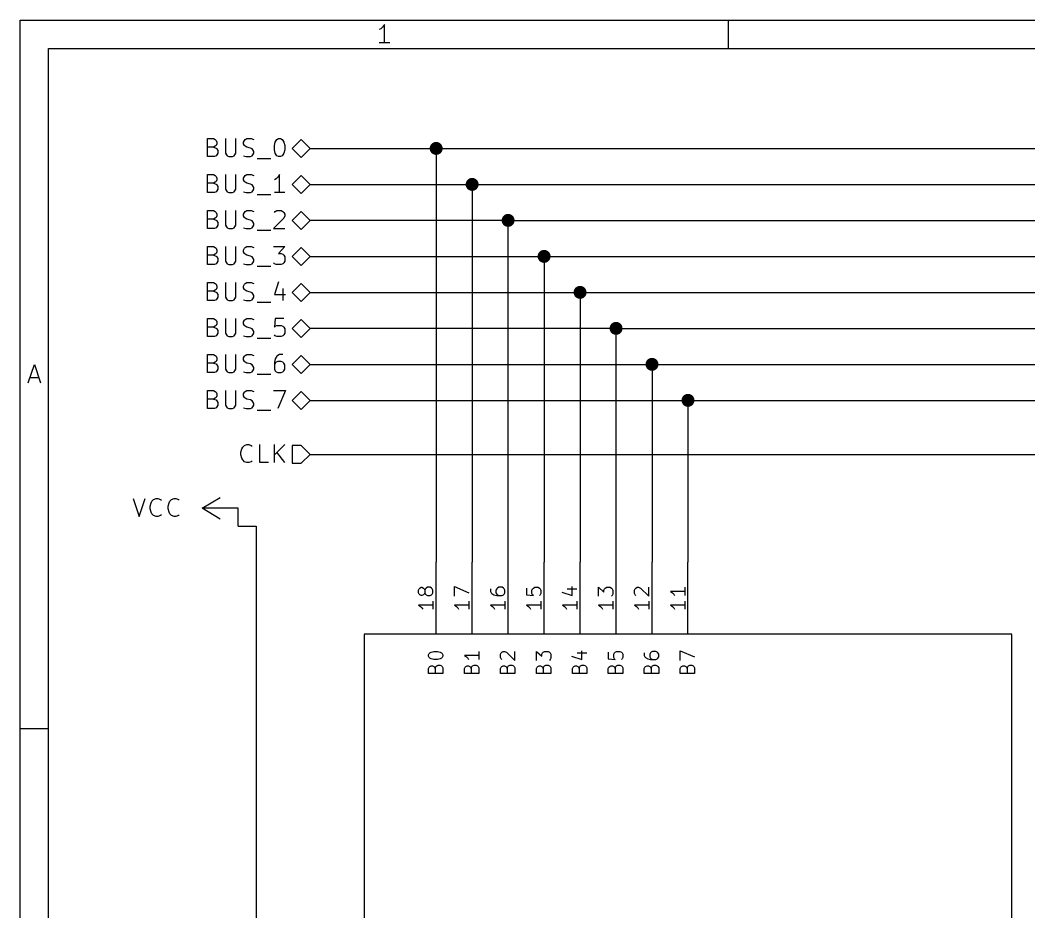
# Model space of a CAD drawing. Extents: x 0.4 to 11.3, y -7.9 to -0.4.
# Drawn here: x 0.394 to 3.197, y -2.871 to -0.394 of the extents above; entities that cross this region are included whole.
import ezdxf

# ---------------------------------------------------------------- set-up
doc = ezdxf.new("R2010")
doc.units = 0
doc.header["$MEASUREMENT"] = 0
for name, color, linetype in [('BROWN2', 54, 'CONTINUOUS'), ('CYAN2', 4, 'CONTINUOUS'), ('GREEN3', 91, 'CONTINUOUS'), ('LYELLOW', 51, 'CONTINUOUS'), ('RED2', 1, 'CONTINUOUS'), ('RED3', 11, 'CONTINUOUS')]:
    doc.layers.add(name, color=color, linetype=linetype)

msp = doc.modelspace()

# ---------------------------------------------------------------- linework, layer by layer
at = {"layer": 'BROWN2', "linetype": 'CONTINUOUS'}
for p, q in [((0.9146, -0.7728), (0.9146, -0.7228)), ((0.9146, -0.7228), (0.9312, -0.7228)), ((0.9312, -0.7228), (0.936, -0.7252)), ((0.936, -0.7252), (0.9384, -0.7276)), ((0.9384, -0.7276), (0.9408, -0.7323)), ((0.9646, -0.7228), (0.9646, -0.7633)), ((0.9931, -0.7633), (0.9931, -0.7228)), ((1.0146, -0.7323), (1.017, -0.7276)), ((1.017, -0.7276), (1.0193, -0.7252)), ((1.0193, -0.7252), (1.0241, -0.7228)), ((1.0241, -0.7228), (1.036, -0.7228)), ((1.036, -0.7228), (1.0432, -0.7252)), ((1.1027, -0.7323), (1.1051, -0.7276)), ((1.1051, -0.7276), (1.1074, -0.7252)), ((1.1074, -0.7252), (1.1122, -0.7228)), ((1.1122, -0.7228), (1.117, -0.7228)), ((1.117, -0.7228), (1.1217, -0.7252)), ((1.1217, -0.7252), (1.1241, -0.7276)), ((1.1241, -0.7276), (1.1265, -0.7323)), ((1.175, -0.725), (1.15, -0.75)), ((1.2, -0.75), (1.175, -0.725)), ((0.9312, -0.7466), (0.9146, -0.7466)), ((0.936, -0.7442), (0.9312, -0.7466)), ((0.9312, -0.7466), (0.9384, -0.749)), ((0.9384, -0.7419), (0.936, -0.7442)), ((0.9408, -0.7371), (0.9384, -0.7419)), ((0.9384, -0.749), (0.9408, -0.7514)), ((0.9408, -0.7323), (0.9408, -0.7371)), ((0.9408, -0.7514), (0.9431, -0.7561)), ((0.9431, -0.7561), (0.9431, -0.7633)), ((1.0146, -0.7371), (1.0146, -0.7323)), ((1.017, -0.7419), (1.0146, -0.7371)), ((1.0193, -0.7442), (1.017, -0.7419)), ((1.0241, -0.7466), (1.0193, -0.7442)), ((1.0336, -0.749), (1.0241, -0.7466)), ((1.0384, -0.7514), (1.0336, -0.749)), ((1.0408, -0.7538), (1.0384, -0.7514)), ((1.0432, -0.7585), (1.0408, -0.7538)), ((1.1003, -0.7419), (1.1027, -0.7323)), ((1.1003, -0.7538), (1.1003, -0.7419)), ((1.1027, -0.7633), (1.1003, -0.7538)), ((1.1265, -0.7323), (1.1289, -0.7419)), ((1.1289, -0.7538), (1.1265, -0.7633)), ((1.1289, -0.7419), (1.1289, -0.7538)), ((1.15, -0.75), (1.175, -0.775)), ((1.175, -0.775), (1.2, -0.75)), ((0.9336, -0.7728), (0.9146, -0.7728)), ((0.9384, -0.7704), (0.9336, -0.7728)), ((0.9408, -0.768), (0.9384, -0.7704)), ((0.9431, -0.7633), (0.9408, -0.768)), ((0.9646, -0.7633), (0.967, -0.768)), ((0.967, -0.768), (0.9693, -0.7704)), ((0.9693, -0.7704), (0.9741, -0.7728)), ((0.9741, -0.7728), (0.9836, -0.7728)), ((0.9836, -0.7728), (0.9884, -0.7704)), ((0.9884, -0.7704), (0.9908, -0.768)), ((0.9908, -0.768), (0.9931, -0.7633)), ((1.0146, -0.7704), (1.0217, -0.7728)), ((1.0217, -0.7728), (1.0336, -0.7728)), ((1.0336, -0.7728), (1.0384, -0.7704)), ((1.0384, -0.7704), (1.0408, -0.768)), ((1.0408, -0.768), (1.0432, -0.7633)), ((1.0432, -0.7633), (1.0432, -0.7585)), ((1.0527, -0.7776), (1.0908, -0.7776)), ((1.1051, -0.768), (1.1027, -0.7633)), ((1.1074, -0.7704), (1.1051, -0.768)), ((1.1122, -0.7728), (1.1074, -0.7704)), ((1.117, -0.7728), (1.1122, -0.7728)), ((1.1217, -0.7704), (1.117, -0.7728)), ((1.1241, -0.768), (1.1217, -0.7704)), ((1.1265, -0.7633), (1.1241, -0.768)), ((0.9146, -0.8728), (0.9146, -0.8228)), ((0.9146, -0.8228), (0.9312, -0.8228)), ((0.9312, -0.8228), (0.936, -0.8252)), ((0.936, -0.8252), (0.9384, -0.8276)), ((0.9384, -0.8276), (0.9408, -0.8323)), ((0.9408, -0.8371), (0.9384, -0.8419)), ((0.9408, -0.8323), (0.9408, -0.8371)), ((0.9646, -0.8228), (0.9646, -0.8633)), ((0.9931, -0.8633), (0.9931, -0.8228)), ((1.0146, -0.8323), (1.017, -0.8276)), ((1.0146, -0.8371), (1.0146, -0.8323)), ((1.017, -0.8419), (1.0146, -0.8371)), ((1.017, -0.8276), (1.0193, -0.8252)), ((1.0193, -0.8252), (1.0241, -0.8228)), ((1.0241, -0.8228), (1.036, -0.8228)), ((1.036, -0.8228), (1.0432, -0.8252)), ((1.1051, -0.8347), (1.1003, -0.8371)), ((1.1098, -0.8299), (1.1051, -0.8347)), ((1.1146, -0.8228), (1.1098, -0.8299)), ((1.1146, -0.8728), (1.1146, -0.8228)), ((1.175, -0.825), (1.15, -0.85)), ((1.2, -0.85), (1.175, -0.825)), ((0.9312, -0.8466), (0.9146, -0.8466)), ((0.936, -0.8442), (0.9312, -0.8466)), ((0.9312, -0.8466), (0.9384, -0.849)), ((0.9384, -0.8419), (0.936, -0.8442)), ((0.9384, -0.849), (0.9408, -0.8514)), ((0.9408, -0.868), (0.9384, -0.8704)), ((0.9408, -0.8514), (0.9431, -0.8561)), ((0.9431, -0.8633), (0.9408, -0.868)), ((0.9431, -0.8561), (0.9431, -0.8633)), ((0.9646, -0.8633), (0.967, -0.868)), ((0.967, -0.868), (0.9693, -0.8704)), ((0.9884, -0.8704), (0.9908, -0.868)), ((0.9908, -0.868), (0.9931, -0.8633)), ((1.0193, -0.8442), (1.017, -0.8419)), ((1.0241, -0.8466), (1.0193, -0.8442)), ((1.0336, -0.849), (1.0241, -0.8466)), ((1.0384, -0.8514), (1.0336, -0.849)), ((1.0408, -0.8538), (1.0384, -0.8514)), ((1.0384, -0.8704), (1.0408, -0.868)), ((1.0432, -0.8585), (1.0408, -0.8538)), ((1.0408, -0.868), (1.0432, -0.8633)), ((1.0432, -0.8633), (1.0432, -0.8585)), ((1.15, -0.85), (1.175, -0.875)), ((1.175, -0.875), (1.2, -0.85)), ((0.9336, -0.8728), (0.9146, -0.8728)), ((0.9384, -0.8704), (0.9336, -0.8728)), ((0.9693, -0.8704), (0.9741, -0.8728)), ((0.9741, -0.8728), (0.9836, -0.8728)), ((0.9836, -0.8728), (0.9884, -0.8704)), ((1.0146, -0.8704), (1.0217, -0.8728)), ((1.0217, -0.8728), (1.0336, -0.8728)), ((1.0336, -0.8728), (1.0384, -0.8704)), ((1.0527, -0.8776), (1.0908, -0.8776)), ((1.1289, -0.8728), (1.1003, -0.8728)), ((0.9146, -0.9728), (0.9146, -0.9228)), ((0.9146, -0.9228), (0.9312, -0.9228)), ((0.9312, -0.9228), (0.936, -0.9252)), ((0.936, -0.9252), (0.9384, -0.9276)), ((0.9646, -0.9228), (0.9646, -0.9633)), ((0.9931, -0.9633), (0.9931, -0.9228)), ((1.017, -0.9276), (1.0193, -0.9252)), ((1.0193, -0.9252), (1.0241, -0.9228)), ((1.0241, -0.9228), (1.036, -0.9228)), ((1.036, -0.9228), (1.0432, -0.9252)), ((1.1003, -0.9276), (1.1027, -0.9252)), ((1.1027, -0.9252), (1.1074, -0.9228)), ((1.1074, -0.9228), (1.1193, -0.9228)), ((1.1193, -0.9228), (1.1241, -0.9252)), ((1.1241, -0.9252), (1.1265, -0.9276)), ((1.175, -0.925), (1.15, -0.95)), ((1.2, -0.95), (1.175, -0.925)), ((0.9312, -0.9466), (0.9146, -0.9466)), ((0.936, -0.9442), (0.9312, -0.9466)), ((0.9312, -0.9466), (0.9384, -0.949)), ((0.9384, -0.9419), (0.936, -0.9442)), ((0.9384, -0.9276), (0.9408, -0.9323)), ((0.9408, -0.9371), (0.9384, -0.9419)), ((0.9384, -0.949), (0.9408, -0.9514)), ((0.9408, -0.9323), (0.9408, -0.9371)), ((0.9408, -0.9514), (0.9431, -0.9561)), ((1.0146, -0.9323), (1.017, -0.9276)), ((1.0146, -0.9371), (1.0146, -0.9323)), ((1.017, -0.9419), (1.0146, -0.9371)), ((1.0193, -0.9442), (1.017, -0.9419)), ((1.0241, -0.9466), (1.0193, -0.9442)), ((1.0336, -0.949), (1.0241, -0.9466)), ((1.0384, -0.9514), (1.0336, -0.949)), ((1.0408, -0.9538), (1.0384, -0.9514)), ((1.1265, -0.9442), (1.0979, -0.9728)), ((1.1265, -0.9276), (1.1289, -0.9323)), ((1.1289, -0.9371), (1.1265, -0.9442)), ((1.1289, -0.9323), (1.1289, -0.9371)), ((1.15, -0.95), (1.175, -0.975)), ((1.175, -0.975), (1.2, -0.95)), ((0.9336, -0.9728), (0.9146, -0.9728)), ((0.9384, -0.9704), (0.9336, -0.9728)), ((0.9408, -0.968), (0.9384, -0.9704)), ((0.9431, -0.9633), (0.9408, -0.968)), ((0.9431, -0.9561), (0.9431, -0.9633)), ((0.9646, -0.9633), (0.967, -0.968)), ((0.967, -0.968), (0.9693, -0.9704)), ((0.9693, -0.9704), (0.9741, -0.9728)), ((0.9741, -0.9728), (0.9836, -0.9728)), ((0.9836, -0.9728), (0.9884, -0.9704)), ((0.9884, -0.9704), (0.9908, -0.968)), ((0.9908, -0.968), (0.9931, -0.9633)), ((1.0146, -0.9704), (1.0217, -0.9728)), ((1.0217, -0.9728), (1.0336, -0.9728)), ((1.0336, -0.9728), (1.0384, -0.9704)), ((1.0384, -0.9704), (1.0408, -0.968)), ((1.0432, -0.9585), (1.0408, -0.9538)), ((1.0408, -0.968), (1.0432, -0.9633)), ((1.0432, -0.9633), (1.0432, -0.9585)), ((1.0527, -0.9776), (1.0908, -0.9776)), ((1.0979, -0.9728), (1.1289, -0.9728)), ((0.9146, -1.0728), (0.9146, -1.0228)), ((0.9146, -1.0228), (0.9312, -1.0228)), ((0.9312, -1.0228), (0.936, -1.0252)), ((0.936, -1.0252), (0.9384, -1.0276)), ((0.9384, -1.0276), (0.9408, -1.0323)), ((0.9408, -1.0371), (0.9384, -1.0419)), ((0.9408, -1.0323), (0.9408, -1.0371)), ((0.9646, -1.0228), (0.9646, -1.0633)), ((0.9931, -1.0633), (0.9931, -1.0228)), ((1.0146, -1.0323), (1.017, -1.0276)), ((1.0146, -1.0371), (1.0146, -1.0323)), ((1.017, -1.0419), (1.0146, -1.0371)), ((1.017, -1.0276), (1.0193, -1.0252)), ((1.0193, -1.0252), (1.0241, -1.0228)), ((1.0241, -1.0228), (1.036, -1.0228)), ((1.036, -1.0228), (1.0432, -1.0252)), ((1.0979, -1.0228), (1.1289, -1.0228)), ((1.1289, -1.0228), (1.1122, -1.0419)), ((1.175, -1.025), (1.15, -1.05)), ((1.2, -1.05), (1.175, -1.025)), ((0.9312, -1.0466), (0.9146, -1.0466)), ((0.936, -1.0442), (0.9312, -1.0466)), ((0.9312, -1.0466), (0.9384, -1.049)), ((0.9384, -1.0419), (0.936, -1.0442)), ((0.9384, -1.049), (0.9408, -1.0514)), ((0.9408, -1.0514), (0.9431, -1.0561)), ((0.9431, -1.0633), (0.9408, -1.068)), ((0.9431, -1.0561), (0.9431, -1.0633)), ((0.9646, -1.0633), (0.967, -1.068)), ((0.9908, -1.068), (0.9931, -1.0633)), ((1.0193, -1.0442), (1.017, -1.0419)), ((1.0241, -1.0466), (1.0193, -1.0442)), ((1.0336, -1.049), (1.0241, -1.0466)), ((1.0384, -1.0514), (1.0336, -1.049)), ((1.0408, -1.0538), (1.0384, -1.0514)), ((1.0432, -1.0585), (1.0408, -1.0538)), ((1.0408, -1.068), (1.0432, -1.0633)), ((1.0432, -1.0633), (1.0432, -1.0585)), ((1.1122, -1.0419), (1.1193, -1.0419)), ((1.1193, -1.0419), (1.1241, -1.0442)), ((1.1241, -1.0442), (1.1265, -1.0466)), ((1.1265, -1.0466), (1.1289, -1.0514)), ((1.1289, -1.0633), (1.1265, -1.068)), ((1.1289, -1.0514), (1.1289, -1.0633)), ((1.15, -1.05), (1.175, -1.075)), ((1.175, -1.075), (1.2, -1.05)), ((0.9336, -1.0728), (0.9146, -1.0728)), ((0.9384, -1.0704), (0.9336, -1.0728)), ((0.9408, -1.068), (0.9384, -1.0704)), ((0.967, -1.068), (0.9693, -1.0704)), ((0.9693, -1.0704), (0.9741, -1.0728)), ((0.9741, -1.0728), (0.9836, -1.0728)), ((0.9836, -1.0728), (0.9884, -1.0704)), ((0.9884, -1.0704), (0.9908, -1.068)), ((1.0146, -1.0704), (1.0217, -1.0728)), ((1.0217, -1.0728), (1.0336, -1.0728)), ((1.0336, -1.0728), (1.0384, -1.0704)), ((1.0384, -1.0704), (1.0408, -1.068)), ((1.0527, -1.0776), (1.0908, -1.0776)), ((1.1003, -1.0704), (1.0979, -1.068)), ((1.1051, -1.0728), (1.1003, -1.0704)), ((1.1193, -1.0728), (1.1051, -1.0728)), ((1.1241, -1.0704), (1.1193, -1.0728)), ((1.1265, -1.068), (1.1241, -1.0704)), ((1.1122, -1.1204), (1.1003, -1.1561)), ((0.9146, -1.1728), (0.9146, -1.1228)), ((0.9146, -1.1228), (0.9312, -1.1228)), ((0.9312, -1.1466), (0.9146, -1.1466)), ((0.9312, -1.1228), (0.936, -1.1252)), ((0.936, -1.1442), (0.9312, -1.1466)), ((0.9312, -1.1466), (0.9384, -1.149)), ((0.936, -1.1252), (0.9384, -1.1276)), ((0.9384, -1.1419), (0.936, -1.1442)), ((0.9384, -1.1276), (0.9408, -1.1323)), ((0.9408, -1.1371), (0.9384, -1.1419)), ((0.9384, -1.149), (0.9408, -1.1514)), ((0.9408, -1.1323), (0.9408, -1.1371)), ((0.9646, -1.1228), (0.9646, -1.1633)), ((0.9931, -1.1633), (0.9931, -1.1228)), ((1.0146, -1.1323), (1.017, -1.1276)), ((1.0146, -1.1371), (1.0146, -1.1323)), ((1.017, -1.1419), (1.0146, -1.1371)), ((1.017, -1.1276), (1.0193, -1.1252)), ((1.0193, -1.1442), (1.017, -1.1419)), ((1.0193, -1.1252), (1.0241, -1.1228)), ((1.0241, -1.1466), (1.0193, -1.1442)), ((1.0241, -1.1228), (1.036, -1.1228)), ((1.0336, -1.149), (1.0241, -1.1466)), ((1.0384, -1.1514), (1.0336, -1.149)), ((1.036, -1.1228), (1.0432, -1.1252)), ((1.1241, -1.1395), (1.1241, -1.1728)), ((1.175, -1.125), (1.15, -1.15)), ((1.2, -1.15), (1.175, -1.125)), ((0.9336, -1.1728), (0.9146, -1.1728)), ((0.9384, -1.1704), (0.9336, -1.1728)), ((0.9408, -1.168), (0.9384, -1.1704)), ((0.9408, -1.1514), (0.9431, -1.1561)), ((0.9431, -1.1633), (0.9408, -1.168)), ((0.9431, -1.1561), (0.9431, -1.1633)), ((0.9646, -1.1633), (0.967, -1.168)), ((0.967, -1.168), (0.9693, -1.1704)), ((0.9693, -1.1704), (0.9741, -1.1728)), ((0.9741, -1.1728), (0.9836, -1.1728)), ((0.9836, -1.1728), (0.9884, -1.1704)), ((0.9884, -1.1704), (0.9908, -1.168)), ((0.9908, -1.168), (0.9931, -1.1633)), ((1.0146, -1.1704), (1.0217, -1.1728)), ((1.0217, -1.1728), (1.0336, -1.1728)), ((1.0336, -1.1728), (1.0384, -1.1704)), ((1.0408, -1.1538), (1.0384, -1.1514)), ((1.0384, -1.1704), (1.0408, -1.168)), ((1.0432, -1.1585), (1.0408, -1.1538)), ((1.0408, -1.168), (1.0432, -1.1633)), ((1.0432, -1.1633), (1.0432, -1.1585)), ((1.1003, -1.1561), (1.1312, -1.1561)), ((1.15, -1.15), (1.175, -1.175)), ((1.175, -1.175), (1.2, -1.15)), ((1.0527, -1.1776), (1.0908, -1.1776)), ((0.9146, -1.2728), (0.9146, -1.2228)), ((0.9146, -1.2228), (0.9312, -1.2228)), ((0.9312, -1.2228), (0.936, -1.2252)), ((0.936, -1.2252), (0.9384, -1.2276)), ((0.9384, -1.2276), (0.9408, -1.2323)), ((0.9408, -1.2323), (0.9408, -1.2371)), ((0.9646, -1.2228), (0.9646, -1.2633)), ((0.9931, -1.2633), (0.9931, -1.2228)), ((1.0146, -1.2323), (1.017, -1.2276)), ((1.0146, -1.2371), (1.0146, -1.2323)), ((1.017, -1.2276), (1.0193, -1.2252)), ((1.0193, -1.2252), (1.0241, -1.2228)), ((1.0241, -1.2228), (1.036, -1.2228)), ((1.036, -1.2228), (1.0432, -1.2252)), ((1.1027, -1.2228), (1.1003, -1.2466)), ((1.1265, -1.2228), (1.1027, -1.2228)), ((1.175, -1.225), (1.15, -1.25)), ((1.2, -1.25), (1.175, -1.225)), ((0.9312, -1.2466), (0.9146, -1.2466)), ((0.936, -1.2442), (0.9312, -1.2466)), ((0.9312, -1.2466), (0.9384, -1.249)), ((0.9384, -1.2419), (0.936, -1.2442)), ((0.9408, -1.2371), (0.9384, -1.2419)), ((0.9384, -1.249), (0.9408, -1.2514)), ((0.9408, -1.2514), (0.9431, -1.2561)), ((0.9431, -1.2561), (0.9431, -1.2633)), ((1.017, -1.2419), (1.0146, -1.2371)), ((1.0193, -1.2442), (1.017, -1.2419)), ((1.0241, -1.2466), (1.0193, -1.2442)), ((1.0336, -1.249), (1.0241, -1.2466)), ((1.0384, -1.2514), (1.0336, -1.249)), ((1.0408, -1.2538), (1.0384, -1.2514)), ((1.0432, -1.2585), (1.0408, -1.2538)), ((1.0432, -1.2633), (1.0432, -1.2585)), ((1.1003, -1.2466), (1.1027, -1.2442)), ((1.1027, -1.2442), (1.1074, -1.2419)), ((1.1074, -1.2419), (1.1193, -1.2419)), ((1.1193, -1.2419), (1.1241, -1.2442)), ((1.1241, -1.2442), (1.1265, -1.2466)), ((1.1265, -1.2466), (1.1289, -1.2514)), ((1.1289, -1.2514), (1.1289, -1.2633)), ((1.15, -1.25), (1.175, -1.275)), ((1.175, -1.275), (1.2, -1.25)), ((0.9336, -1.2728), (0.9146, -1.2728)), ((0.9384, -1.2704), (0.9336, -1.2728)), ((0.9408, -1.268), (0.9384, -1.2704)), ((0.9431, -1.2633), (0.9408, -1.268)), ((0.9646, -1.2633), (0.967, -1.268)), ((0.967, -1.268), (0.9693, -1.2704)), ((0.9693, -1.2704), (0.9741, -1.2728)), ((0.9741, -1.2728), (0.9836, -1.2728)), ((0.9836, -1.2728), (0.9884, -1.2704)), ((0.9884, -1.2704), (0.9908, -1.268)), ((0.9908, -1.268), (0.9931, -1.2633)), ((1.0146, -1.2704), (1.0217, -1.2728)), ((1.0217, -1.2728), (1.0336, -1.2728)), ((1.0336, -1.2728), (1.0384, -1.2704)), ((1.0384, -1.2704), (1.0408, -1.268)), ((1.0408, -1.268), (1.0432, -1.2633)), ((1.0527, -1.2776), (1.0908, -1.2776)), ((1.1027, -1.2704), (1.1003, -1.268)), ((1.1074, -1.2728), (1.1027, -1.2704)), ((1.1193, -1.2728), (1.1074, -1.2728)), ((1.1241, -1.2704), (1.1193, -1.2728)), ((1.1265, -1.268), (1.1241, -1.2704)), ((1.1289, -1.2633), (1.1265, -1.268)), ((0.9146, -1.3728), (0.9146, -1.3228)), ((0.9146, -1.3228), (0.9312, -1.3228)), ((0.9312, -1.3228), (0.936, -1.3252)), ((0.936, -1.3442), (0.9312, -1.3466)), ((0.936, -1.3252), (0.9384, -1.3276)), ((0.9384, -1.3419), (0.936, -1.3442)), ((0.9384, -1.3276), (0.9408, -1.3323)), ((0.9408, -1.3371), (0.9384, -1.3419)), ((0.9408, -1.3323), (0.9408, -1.3371)), ((0.9646, -1.3228), (0.9646, -1.3633)), ((0.9931, -1.3633), (0.9931, -1.3228)), ((1.0146, -1.3323), (1.017, -1.3276)), ((1.0146, -1.3371), (1.0146, -1.3323)), ((1.017, -1.3419), (1.0146, -1.3371)), ((1.017, -1.3276), (1.0193, -1.3252)), ((1.0193, -1.3442), (1.017, -1.3419)), ((1.0193, -1.3252), (1.0241, -1.3228)), ((1.0241, -1.3466), (1.0193, -1.3442)), ((1.0241, -1.3228), (1.036, -1.3228)), ((1.036, -1.3228), (1.0432, -1.3252)), ((1.1027, -1.3347), (1.1003, -1.3442)), ((1.1003, -1.3442), (1.1003, -1.3633)), ((1.1074, -1.3276), (1.1027, -1.3347)), ((1.1051, -1.3442), (1.1027, -1.3466)), ((1.1098, -1.3419), (1.1051, -1.3442)), ((1.1098, -1.3252), (1.1074, -1.3276)), ((1.1146, -1.3228), (1.1098, -1.3252)), ((1.1193, -1.3419), (1.1098, -1.3419)), ((1.1241, -1.3228), (1.1146, -1.3228)), ((1.1241, -1.3442), (1.1193, -1.3419)), ((1.1265, -1.3466), (1.1241, -1.3442)), ((1.175, -1.325), (1.15, -1.35)), ((1.2, -1.35), (1.175, -1.325)), ((0.9312, -1.3466), (0.9146, -1.3466)), ((0.9336, -1.3728), (0.9146, -1.3728)), ((0.9312, -1.3466), (0.9384, -1.349)), ((0.9384, -1.3704), (0.9336, -1.3728)), ((0.9384, -1.349), (0.9408, -1.3514)), ((0.9408, -1.368), (0.9384, -1.3704)), ((0.9408, -1.3514), (0.9431, -1.3561)), ((0.9431, -1.3633), (0.9408, -1.368)), ((0.9431, -1.3561), (0.9431, -1.3633)), ((0.9646, -1.3633), (0.967, -1.368)), ((0.967, -1.368), (0.9693, -1.3704)), ((0.9693, -1.3704), (0.9741, -1.3728)), ((0.9741, -1.3728), (0.9836, -1.3728)), ((0.9836, -1.3728), (0.9884, -1.3704)), ((0.9884, -1.3704), (0.9908, -1.368)), ((0.9908, -1.368), (0.9931, -1.3633)), ((1.0146, -1.3704), (1.0217, -1.3728)), ((1.0217, -1.3728), (1.0336, -1.3728)), ((1.0336, -1.349), (1.0241, -1.3466)), ((1.0384, -1.3514), (1.0336, -1.349)), ((1.0336, -1.3728), (1.0384, -1.3704)), ((1.0408, -1.3538), (1.0384, -1.3514)), ((1.0384, -1.3704), (1.0408, -1.368)), ((1.0432, -1.3585), (1.0408, -1.3538)), ((1.0408, -1.368), (1.0432, -1.3633)), ((1.0432, -1.3633), (1.0432, -1.3585)), ((1.1027, -1.3466), (1.1003, -1.3514)), ((1.1003, -1.3633), (1.1027, -1.368)), ((1.1027, -1.368), (1.1051, -1.3704)), ((1.1051, -1.3704), (1.1098, -1.3728)), ((1.1098, -1.3728), (1.1193, -1.3728)), ((1.1193, -1.3728), (1.1241, -1.3704)), ((1.1241, -1.3704), (1.1265, -1.368)), ((1.1289, -1.3514), (1.1265, -1.3466)), ((1.1265, -1.368), (1.1289, -1.3633)), ((1.1289, -1.3633), (1.1289, -1.3514)), ((1.15, -1.35), (1.175, -1.375)), ((1.175, -1.375), (1.2, -1.35)), ((1.0527, -1.3776), (1.0908, -1.3776)), ((0.9146, -1.4728), (0.9146, -1.4228)), ((0.9146, -1.4228), (0.9312, -1.4228)), ((0.9312, -1.4228), (0.936, -1.4252)), ((0.936, -1.4252), (0.9384, -1.4276)), ((0.9384, -1.4276), (0.9408, -1.4323)), ((0.9646, -1.4228), (0.9646, -1.4633)), ((0.9931, -1.4633), (0.9931, -1.4228)), ((1.0146, -1.4323), (1.017, -1.4276)), ((1.017, -1.4276), (1.0193, -1.4252)), ((1.0193, -1.4252), (1.0241, -1.4228)), ((1.0241, -1.4228), (1.036, -1.4228)), ((1.036, -1.4228), (1.0432, -1.4252)), ((1.0979, -1.4228), (1.1312, -1.4228)), ((1.1312, -1.4228), (1.1098, -1.4728)), ((1.175, -1.425), (1.15, -1.45)), ((1.2, -1.45), (1.175, -1.425)), ((0.9312, -1.4466), (0.9146, -1.4466)), ((0.936, -1.4442), (0.9312, -1.4466)), ((0.9312, -1.4466), (0.9384, -1.449)), ((0.9384, -1.4419), (0.936, -1.4442)), ((0.9408, -1.4371), (0.9384, -1.4419)), ((0.9384, -1.449), (0.9408, -1.4514)), ((0.9408, -1.4323), (0.9408, -1.4371)), ((0.9408, -1.4514), (0.9431, -1.4561)), ((0.9431, -1.4561), (0.9431, -1.4633)), ((1.0146, -1.4371), (1.0146, -1.4323)), ((1.017, -1.4419), (1.0146, -1.4371)), ((1.0193, -1.4442), (1.017, -1.4419)), ((1.0241, -1.4466), (1.0193, -1.4442)), ((1.0336, -1.449), (1.0241, -1.4466)), ((1.0384, -1.4514), (1.0336, -1.449)), ((1.0408, -1.4538), (1.0384, -1.4514)), ((1.0432, -1.4585), (1.0408, -1.4538)), ((1.15, -1.45), (1.175, -1.475)), ((1.175, -1.475), (1.2, -1.45)), ((0.9336, -1.4728), (0.9146, -1.4728)), ((0.9384, -1.4704), (0.9336, -1.4728)), ((0.9408, -1.468), (0.9384, -1.4704)), ((0.9431, -1.4633), (0.9408, -1.468)), ((0.9646, -1.4633), (0.967, -1.468)), ((0.967, -1.468), (0.9693, -1.4704)), ((0.9693, -1.4704), (0.9741, -1.4728)), ((0.9741, -1.4728), (0.9836, -1.4728)), ((0.9836, -1.4728), (0.9884, -1.4704)), ((0.9884, -1.4704), (0.9908, -1.468)), ((0.9908, -1.468), (0.9931, -1.4633)), ((1.0146, -1.4704), (1.0217, -1.4728)), ((1.0217, -1.4728), (1.0336, -1.4728)), ((1.0336, -1.4728), (1.0384, -1.4704)), ((1.0384, -1.4704), (1.0408, -1.468)), ((1.0408, -1.468), (1.0432, -1.4633)), ((1.0432, -1.4633), (1.0432, -1.4585)), ((1.0527, -1.4776), (1.0908, -1.4776)), ((1.0074, -1.5942), (1.0098, -1.5847)), ((1.0074, -1.6014), (1.0074, -1.5942)), ((1.0098, -1.5847), (1.0122, -1.5799)), ((1.0122, -1.5799), (1.017, -1.5752)), ((1.017, -1.5752), (1.0241, -1.5728)), ((1.0241, -1.5728), (1.0289, -1.5728)), ((1.0289, -1.5728), (1.036, -1.5752)), ((1.036, -1.5752), (1.0384, -1.5776)), ((1.0598, -1.6228), (1.0598, -1.5728)), ((1.1003, -1.6228), (1.1003, -1.5728)), ((1.1289, -1.5728), (1.1003, -1.6014)), ((1.1289, -1.6228), (1.1074, -1.5942)), ((1.175, -1.575), (1.15, -1.575)), ((1.15, -1.575), (1.15, -1.625)), ((1.2, -1.6), (1.175, -1.575)), ((1.0098, -1.6109), (1.0074, -1.6014)), ((1.0122, -1.6157), (1.0098, -1.6109)), ((1.017, -1.6204), (1.0122, -1.6157)), ((1.0241, -1.6228), (1.017, -1.6204)), ((1.0289, -1.6228), (1.0241, -1.6228)), ((1.036, -1.6204), (1.0289, -1.6228)), ((1.0384, -1.618), (1.036, -1.6204)), ((1.0836, -1.6228), (1.0598, -1.6228)), ((1.15, -1.625), (1.175, -1.625)), ((1.175, -1.625), (1.2, -1.6))]:
    msp.add_line(p, q, dxfattribs=at)
at = {"layer": 'CYAN2', "linetype": 'CONTINUOUS'}
for p, q in [((0.7075, -1.7228), (0.7242, -1.7728)), ((0.7242, -1.7728), (0.7409, -1.7228)), ((0.7551, -1.7442), (0.7575, -1.7347)), ((0.7575, -1.7347), (0.7599, -1.7299)), ((0.7599, -1.7299), (0.7647, -1.7252)), ((0.7647, -1.7252), (0.7718, -1.7228)), ((0.7718, -1.7228), (0.7766, -1.7228)), ((0.7766, -1.7228), (0.7837, -1.7252)), ((0.7837, -1.7252), (0.7861, -1.7276)), ((0.8051, -1.7442), (0.8075, -1.7347)), ((0.8075, -1.7347), (0.8099, -1.7299)), ((0.8099, -1.7299), (0.8147, -1.7252)), ((0.8147, -1.7252), (0.8218, -1.7228)), ((0.8218, -1.7228), (0.8266, -1.7228)), ((0.8266, -1.7228), (0.8337, -1.7252)), ((0.8337, -1.7252), (0.8361, -1.7276)), ((0.7551, -1.7514), (0.7551, -1.7442)), ((0.7575, -1.7609), (0.7551, -1.7514)), ((0.7599, -1.7657), (0.7575, -1.7609)), ((0.7647, -1.7704), (0.7599, -1.7657)), ((0.8051, -1.7514), (0.8051, -1.7442)), ((0.8075, -1.7609), (0.8051, -1.7514)), ((0.8099, -1.7657), (0.8075, -1.7609)), ((0.8147, -1.7704), (0.8099, -1.7657)), ((0.7718, -1.7728), (0.7647, -1.7704)), ((0.7766, -1.7728), (0.7718, -1.7728)), ((0.7837, -1.7704), (0.7766, -1.7728)), ((0.7861, -1.768), (0.7837, -1.7704)), ((0.8218, -1.7728), (0.8147, -1.7704)), ((0.8266, -1.7728), (0.8218, -1.7728)), ((0.8337, -1.7704), (0.8266, -1.7728)), ((0.8361, -1.768), (0.8337, -1.7704)), ((1.5285, -2.1571), (1.5304, -2.1533)), ((1.5285, -2.1609), (1.5285, -2.1571)), ((1.5304, -2.1533), (1.5323, -2.1514)), ((1.5323, -2.1514), (1.5361, -2.1495)), ((1.5361, -2.1495), (1.5437, -2.1476)), ((1.5437, -2.1476), (1.5533, -2.1476)), ((1.5533, -2.1476), (1.5609, -2.1495)), ((1.5609, -2.1495), (1.5647, -2.1514)), ((1.5647, -2.1514), (1.5666, -2.1533)), ((1.5666, -2.1533), (1.5685, -2.1571)), ((1.5685, -2.1571), (1.5685, -2.1609)), ((1.6685, -2.1476), (1.6685, -2.1705)), ((1.7285, -2.1552), (1.7304, -2.1514)), ((1.7285, -2.1648), (1.7285, -2.1552)), ((1.7304, -2.1514), (1.7323, -2.1495)), ((1.7323, -2.1495), (1.7361, -2.1476)), ((1.7361, -2.1476), (1.7399, -2.1476)), ((1.7399, -2.1476), (1.7456, -2.1495)), ((1.7456, -2.1495), (1.7685, -2.1724)), ((1.7685, -2.1724), (1.7685, -2.1476)), ((1.8285, -2.1724), (1.8285, -2.1476)), ((1.8285, -2.1476), (1.8437, -2.1609)), ((1.8437, -2.1552), (1.8456, -2.1514)), ((1.8437, -2.1609), (1.8437, -2.1552)), ((1.8456, -2.1514), (1.8476, -2.1495)), ((1.8476, -2.1495), (1.8514, -2.1476)), ((1.8514, -2.1476), (1.8609, -2.1476)), ((1.8609, -2.1476), (1.8647, -2.1495)), ((1.8647, -2.1495), (1.8666, -2.1514)), ((1.8666, -2.1514), (1.8685, -2.1552)), ((1.8685, -2.1552), (1.8685, -2.1667)), ((1.9418, -2.1514), (1.9685, -2.1514)), ((1.9552, -2.1705), (1.9552, -2.1457)), ((2.0285, -2.1495), (2.0285, -2.1686)), ((2.0437, -2.1552), (2.0456, -2.1514)), ((2.0437, -2.1648), (2.0437, -2.1552)), ((2.0456, -2.1514), (2.0476, -2.1495)), ((2.0476, -2.1495), (2.0514, -2.1476)), ((2.0514, -2.1476), (2.0609, -2.1476)), ((2.0609, -2.1476), (2.0647, -2.1495)), ((2.0647, -2.1495), (2.0666, -2.1514)), ((2.0666, -2.1514), (2.0685, -2.1552)), ((2.0685, -2.1552), (2.0685, -2.1648)), ((2.1285, -2.1514), (2.1285, -2.159)), ((2.1456, -2.1514), (2.1437, -2.1552)), ((2.1437, -2.1552), (2.1437, -2.1629)), ((2.1476, -2.1495), (2.1456, -2.1514)), ((2.1514, -2.1476), (2.1476, -2.1495)), ((2.1609, -2.1476), (2.1514, -2.1476)), ((2.1647, -2.1495), (2.1609, -2.1476)), ((2.1666, -2.1514), (2.1647, -2.1495)), ((2.1685, -2.1552), (2.1666, -2.1514)), ((2.1685, -2.1629), (2.1685, -2.1552)), ((2.2285, -2.1724), (2.2285, -2.1457)), ((2.2285, -2.1457), (2.2685, -2.1629)), ((1.5304, -2.1648), (1.5285, -2.1609)), ((1.5323, -2.1667), (1.5304, -2.1648)), ((1.5361, -2.1686), (1.5323, -2.1667)), ((1.5437, -2.1705), (1.5361, -2.1686)), ((1.5533, -2.1705), (1.5437, -2.1705)), ((1.5514, -2.1876), (1.5552, -2.1857)), ((1.5609, -2.1686), (1.5533, -2.1705)), ((1.5552, -2.1857), (1.5609, -2.1857)), ((1.5647, -2.1667), (1.5609, -2.1686)), ((1.5609, -2.1857), (1.5647, -2.1876)), ((1.5666, -2.1648), (1.5647, -2.1667)), ((1.5685, -2.1609), (1.5666, -2.1648)), ((1.6685, -2.159), (1.6285, -2.159)), ((1.6285, -2.159), (1.6342, -2.1629)), ((1.6342, -2.1629), (1.638, -2.1667)), ((1.638, -2.1667), (1.6399, -2.1705)), ((1.6514, -2.1876), (1.6552, -2.1857)), ((1.6552, -2.1857), (1.6609, -2.1857)), ((1.6609, -2.1857), (1.6647, -2.1876)), ((1.7304, -2.1686), (1.7285, -2.1648)), ((1.7323, -2.1705), (1.7304, -2.1686)), ((1.7514, -2.1876), (1.7552, -2.1857)), ((1.7552, -2.1857), (1.7609, -2.1857)), ((1.7609, -2.1857), (1.7647, -2.1876)), ((1.8514, -2.1876), (1.8552, -2.1857)), ((1.8552, -2.1857), (1.8609, -2.1857)), ((1.8609, -2.1857), (1.8647, -2.1876)), ((1.8666, -2.1705), (1.8647, -2.1724)), ((1.8685, -2.1667), (1.8666, -2.1705)), ((1.9266, -2.1609), (1.9552, -2.1705)), ((1.9514, -2.1876), (1.9552, -2.1857)), ((1.9552, -2.1857), (1.9609, -2.1857)), ((1.9609, -2.1857), (1.9647, -2.1876)), ((2.0285, -2.1686), (2.0476, -2.1705)), ((2.0456, -2.1686), (2.0437, -2.1648)), ((2.0476, -2.1705), (2.0456, -2.1686)), ((2.0514, -2.1876), (2.0552, -2.1857)), ((2.0552, -2.1857), (2.0609, -2.1857)), ((2.0609, -2.1857), (2.0647, -2.1876)), ((2.0666, -2.1686), (2.0647, -2.1705)), ((2.0685, -2.1648), (2.0666, -2.1686)), ((2.1285, -2.159), (2.1304, -2.1629)), ((2.1304, -2.1629), (2.1323, -2.1648)), ((2.1323, -2.1648), (2.138, -2.1686)), ((2.138, -2.1686), (2.1456, -2.1705)), ((2.1437, -2.1629), (2.1456, -2.1667)), ((2.1456, -2.1667), (2.1476, -2.1686)), ((2.1456, -2.1705), (2.1609, -2.1705)), ((2.1476, -2.1686), (2.1514, -2.1705)), ((2.1514, -2.1876), (2.1552, -2.1857)), ((2.1552, -2.1857), (2.1609, -2.1857)), ((2.1609, -2.1705), (2.1647, -2.1686)), ((2.1609, -2.1857), (2.1647, -2.1876)), ((2.1647, -2.1686), (2.1666, -2.1667)), ((2.1666, -2.1667), (2.1685, -2.1629)), ((2.2514, -2.1876), (2.2552, -2.1857)), ((2.2552, -2.1857), (2.2609, -2.1857)), ((2.2609, -2.1857), (2.2647, -2.1876)), ((1.5285, -2.1952), (1.5304, -2.1914)), ((1.5285, -2.2086), (1.5285, -2.1952)), ((1.5685, -2.2086), (1.5285, -2.2086)), ((1.5304, -2.1914), (1.5323, -2.1895)), ((1.5323, -2.1895), (1.5361, -2.1876)), ((1.5361, -2.1876), (1.5399, -2.1876)), ((1.5399, -2.1876), (1.5437, -2.1895)), ((1.5437, -2.1895), (1.5456, -2.1914)), ((1.5456, -2.1914), (1.5476, -2.1952)), ((1.5476, -2.1952), (1.5495, -2.1895)), ((1.5476, -2.1952), (1.5476, -2.2086)), ((1.5495, -2.1895), (1.5514, -2.1876)), ((1.5647, -2.1876), (1.5666, -2.1895)), ((1.5666, -2.1895), (1.5685, -2.1933)), ((1.5685, -2.1933), (1.5685, -2.2086)), ((1.6285, -2.1952), (1.6304, -2.1914)), ((1.6285, -2.2086), (1.6285, -2.1952)), ((1.6685, -2.2086), (1.6285, -2.2086)), ((1.6304, -2.1914), (1.6323, -2.1895)), ((1.6323, -2.1895), (1.6361, -2.1876)), ((1.6361, -2.1876), (1.6399, -2.1876)), ((1.6399, -2.1876), (1.6437, -2.1895)), ((1.6437, -2.1895), (1.6456, -2.1914)), ((1.6456, -2.1914), (1.6476, -2.1952)), ((1.6476, -2.1952), (1.6495, -2.1895)), ((1.6476, -2.1952), (1.6476, -2.2086)), ((1.6495, -2.1895), (1.6514, -2.1876)), ((1.6647, -2.1876), (1.6666, -2.1895)), ((1.6666, -2.1895), (1.6685, -2.1933)), ((1.6685, -2.1933), (1.6685, -2.2086)), ((1.7285, -2.1952), (1.7304, -2.1914)), ((1.7285, -2.2086), (1.7285, -2.1952)), ((1.7685, -2.2086), (1.7285, -2.2086)), ((1.7304, -2.1914), (1.7323, -2.1895)), ((1.7323, -2.1895), (1.7361, -2.1876)), ((1.7361, -2.1876), (1.7399, -2.1876)), ((1.7399, -2.1876), (1.7437, -2.1895)), ((1.7437, -2.1895), (1.7456, -2.1914)), ((1.7456, -2.1914), (1.7476, -2.1952)), ((1.7476, -2.1952), (1.7495, -2.1895)), ((1.7476, -2.1952), (1.7476, -2.2086)), ((1.7495, -2.1895), (1.7514, -2.1876)), ((1.7647, -2.1876), (1.7666, -2.1895)), ((1.7666, -2.1895), (1.7685, -2.1933)), ((1.7685, -2.1933), (1.7685, -2.2086)), ((1.8285, -2.1952), (1.8304, -2.1914)), ((1.8285, -2.2086), (1.8285, -2.1952)), ((1.8685, -2.2086), (1.8285, -2.2086)), ((1.8304, -2.1914), (1.8323, -2.1895)), ((1.8323, -2.1895), (1.8361, -2.1876)), ((1.8361, -2.1876), (1.8399, -2.1876)), ((1.8399, -2.1876), (1.8437, -2.1895)), ((1.8437, -2.1895), (1.8456, -2.1914)), ((1.8456, -2.1914), (1.8476, -2.1952)), ((1.8476, -2.1952), (1.8495, -2.1895)), ((1.8476, -2.1952), (1.8476, -2.2086)), ((1.8495, -2.1895), (1.8514, -2.1876)), ((1.8647, -2.1876), (1.8666, -2.1895)), ((1.8666, -2.1895), (1.8685, -2.1933)), ((1.8685, -2.1933), (1.8685, -2.2086)), ((1.9285, -2.1952), (1.9304, -2.1914)), ((1.9285, -2.2086), (1.9285, -2.1952)), ((1.9685, -2.2086), (1.9285, -2.2086)), ((1.9304, -2.1914), (1.9323, -2.1895)), ((1.9323, -2.1895), (1.9361, -2.1876)), ((1.9361, -2.1876), (1.9399, -2.1876)), ((1.9399, -2.1876), (1.9437, -2.1895)), ((1.9437, -2.1895), (1.9456, -2.1914)), ((1.9456, -2.1914), (1.9476, -2.1952)), ((1.9476, -2.1952), (1.9495, -2.1895)), ((1.9476, -2.1952), (1.9476, -2.2086)), ((1.9495, -2.1895), (1.9514, -2.1876)), ((1.9647, -2.1876), (1.9666, -2.1895)), ((1.9666, -2.1895), (1.9685, -2.1933)), ((1.9685, -2.1933), (1.9685, -2.2086)), ((2.0285, -2.1952), (2.0304, -2.1914)), ((2.0285, -2.2086), (2.0285, -2.1952)), ((2.0685, -2.2086), (2.0285, -2.2086)), ((2.0304, -2.1914), (2.0323, -2.1895)), ((2.0323, -2.1895), (2.0361, -2.1876)), ((2.0361, -2.1876), (2.0399, -2.1876)), ((2.0399, -2.1876), (2.0437, -2.1895)), ((2.0437, -2.1895), (2.0456, -2.1914)), ((2.0456, -2.1914), (2.0476, -2.1952)), ((2.0476, -2.1952), (2.0495, -2.1895)), ((2.0476, -2.1952), (2.0476, -2.2086)), ((2.0495, -2.1895), (2.0514, -2.1876)), ((2.0647, -2.1876), (2.0666, -2.1895)), ((2.0666, -2.1895), (2.0685, -2.1933)), ((2.0685, -2.1933), (2.0685, -2.2086)), ((2.1285, -2.1952), (2.1304, -2.1914)), ((2.1285, -2.2086), (2.1285, -2.1952)), ((2.1685, -2.2086), (2.1285, -2.2086)), ((2.1304, -2.1914), (2.1323, -2.1895)), ((2.1323, -2.1895), (2.1361, -2.1876)), ((2.1361, -2.1876), (2.1399, -2.1876)), ((2.1399, -2.1876), (2.1437, -2.1895)), ((2.1437, -2.1895), (2.1456, -2.1914)), ((2.1456, -2.1914), (2.1476, -2.1952)), ((2.1476, -2.1952), (2.1495, -2.1895)), ((2.1476, -2.1952), (2.1476, -2.2086)), ((2.1495, -2.1895), (2.1514, -2.1876)), ((2.1647, -2.1876), (2.1666, -2.1895)), ((2.1666, -2.1895), (2.1685, -2.1933)), ((2.1685, -2.1933), (2.1685, -2.2086)), ((2.2285, -2.1952), (2.2304, -2.1914)), ((2.2285, -2.2086), (2.2285, -2.1952)), ((2.2685, -2.2086), (2.2285, -2.2086)), ((2.2304, -2.1914), (2.2323, -2.1895)), ((2.2323, -2.1895), (2.2361, -2.1876)), ((2.2361, -2.1876), (2.2399, -2.1876)), ((2.2399, -2.1876), (2.2437, -2.1895)), ((2.2437, -2.1895), (2.2456, -2.1914)), ((2.2456, -2.1914), (2.2476, -2.1952)), ((2.2476, -2.1952), (2.2495, -2.1895)), ((2.2476, -2.1952), (2.2476, -2.2086)), ((2.2495, -2.1895), (2.2514, -2.1876)), ((2.2647, -2.1876), (2.2666, -2.1895)), ((2.2666, -2.1895), (2.2685, -2.1933)), ((2.2685, -2.1933), (2.2685, -2.2086))]:
    msp.add_line(p, q, dxfattribs=at)
at = {"layer": 'GREEN3', "linetype": 'CONTINUOUS'}
for p, q in [((1.2, -0.75), (1.55, -0.75)), ((1.55, -0.75), (7.1, -0.75)), ((1.55, -0.75), (1.55, -1.9)), ((1.2, -0.85), (1.65, -0.85)), ((1.65, -0.85), (7.2, -0.85)), ((1.65, -0.85), (1.65, -1.9)), ((1.75, -0.95), (1.2, -0.95)), ((1.75, -0.95), (7.3, -0.95)), ((1.75, -1.9), (1.75, -0.95)), ((1.2, -1.05), (1.85, -1.05)), ((1.85, -1.05), (1.85, -1.9)), ((1.85, -1.05), (7.4, -1.05)), ((1.2, -1.15), (1.95, -1.15)), ((1.95, -1.15), (4.7, -1.15)), ((1.95, -1.15), (1.95, -1.9)), ((2.05, -1.25), (1.2, -1.25)), ((2.05, -1.25), (4.8, -1.25)), ((2.05, -1.9), (2.05, -1.25)), ((1.2, -1.35), (2.15, -1.35)), ((2.15, -1.35), (4.9, -1.35)), ((2.15, -1.35), (2.15, -1.9)), ((1.2, -1.45), (2.25, -1.45)), ((2.25, -1.45), (5, -1.45)), ((2.25, -1.45), (2.25, -1.9)), ((1.2, -1.6), (4, -1.6)), ((1, -1.8), (1, -1.75)), ((1, -1.8), (1.05, -1.8)), ((1.05, -1.8), (1.05, -3.35))]:
    msp.add_line(p, q, dxfattribs=at)
at = {"layer": 'GREEN3', "const_width": 0.018}
for points in [[(1.541, -0.75, 1), (1.559, -0.75, 1)], [(1.641, -0.85, 1), (1.659, -0.85, 1)], [(1.741, -0.95, 1), (1.759, -0.95, 1)], [(1.841, -1.05, 1), (1.859, -1.05, 1)], [(1.941, -1.15, 1), (1.959, -1.15, 1)], [(2.041, -1.25, 1), (2.059, -1.25, 1)], [(2.141, -1.35, 1), (2.159, -1.35, 1)], [(2.241, -1.45, 1), (2.259, -1.45, 1)]]:
    msp.add_lwpolyline(points, format="xyb", close=True, dxfattribs=at)
at = {"layer": 'LYELLOW', "linetype": 'CONTINUOUS'}
for p, q in [((3.15, -2.1), (1.35, -2.1)), ((1.35, -2.1), (1.35, -3.1)), ((3.15, -3.1), (3.15, -2.1))]:
    msp.add_line(p, q, dxfattribs=at)
at = {"layer": 'RED2', "linetype": 'CONTINUOUS'}
for p, q in [((0.3937, -0.3937), (11.2993, -0.3937)), ((0.3937, -7.8743), (0.3937, -0.3937)), ((1.3965, -0.4174), (1.3916, -0.4199)), ((1.4013, -0.4126), (1.3965, -0.4174)), ((1.4062, -0.4053), (1.4013, -0.4126)), ((1.4062, -0.4564), (1.4062, -0.4053)), ((2.3622, -0.4724), (2.3622, -0.3937)), ((0.4724, -0.4724), (11.2206, -0.4724)), ((0.4724, -7.7956), (0.4724, -0.4724)), ((1.4208, -0.4564), (1.3916, -0.4564)), ((0.416, -1.4013), (0.4331, -1.3501)), ((0.4331, -1.3501), (0.4501, -1.4013)), ((0.4209, -1.3867), (0.4453, -1.3867)), ((0.9, -1.75), (0.95, -1.72)), ((0.95, -1.78), (0.9, -1.75)), ((1, -1.75), (0.9, -1.75)), ((1.55, -2.1), (1.55, -1.9)), ((1.65, -2.1), (1.65, -1.9)), ((1.75, -2.1), (1.75, -1.9)), ((1.85, -2.1), (1.85, -1.9)), ((1.95, -2.1), (1.95, -1.9)), ((2.05, -2.1), (2.05, -1.9)), ((2.15, -2.1), (2.15, -1.9)), ((2.25, -2.1), (2.25, -1.9)), ((3.15, -2.1), (1.35, -2.1)), ((1.35, -2.1), (1.35, -3.1)), ((3.15, -3.1), (3.15, -2.1)), ((0.3937, -2.3622), (0.4724, -2.3622))]:
    msp.add_line(p, q, dxfattribs=at)
at = {"layer": 'RED3', "linetype": 'CONTINUOUS'}
for p, q in [((1.5011, -1.9771), (1.503, -1.9733)), ((1.5011, -1.9848), (1.5011, -1.9771)), ((1.503, -1.9886), (1.5011, -1.9848)), ((1.503, -1.9733), (1.5049, -1.9714)), ((1.5049, -1.9905), (1.503, -1.9886)), ((1.5049, -1.9714), (1.5087, -1.9695)), ((1.5087, -1.9924), (1.5049, -1.9905)), ((1.5087, -1.9695), (1.5106, -1.9695)), ((1.5106, -1.9695), (1.5144, -1.9714)), ((1.5144, -1.9905), (1.5106, -1.9924)), ((1.5144, -1.9714), (1.5163, -1.9733)), ((1.5163, -1.9886), (1.5144, -1.9905)), ((1.5163, -1.9733), (1.5182, -1.9771)), ((1.5182, -1.9848), (1.5163, -1.9886)), ((1.5201, -1.9733), (1.5182, -1.9771)), ((1.5182, -1.9771), (1.5182, -1.9848)), ((1.5182, -1.9848), (1.5201, -1.9886)), ((1.5221, -1.9714), (1.5201, -1.9733)), ((1.5201, -1.9886), (1.5221, -1.9905)), ((1.5259, -1.9695), (1.5221, -1.9714)), ((1.5221, -1.9905), (1.5259, -1.9924)), ((1.5335, -1.9695), (1.5259, -1.9695)), ((1.5373, -1.9714), (1.5335, -1.9695)), ((1.5335, -1.9924), (1.5373, -1.9905)), ((1.5392, -1.9733), (1.5373, -1.9714)), ((1.5373, -1.9905), (1.5392, -1.9886)), ((1.5411, -1.9771), (1.5392, -1.9733)), ((1.5392, -1.9886), (1.5411, -1.9848)), ((1.5411, -1.9848), (1.5411, -1.9771)), ((1.6011, -1.9943), (1.6011, -1.9676)), ((1.6011, -1.9676), (1.6411, -1.9848)), ((1.7011, -1.9733), (1.7011, -1.9809)), ((1.7011, -1.9809), (1.703, -1.9848)), ((1.703, -1.9848), (1.7049, -1.9867)), ((1.7049, -1.9867), (1.7106, -1.9905)), ((1.7106, -1.9905), (1.7182, -1.9924)), ((1.7182, -1.9733), (1.7163, -1.9771)), ((1.7163, -1.9771), (1.7163, -1.9848)), ((1.7163, -1.9848), (1.7182, -1.9886)), ((1.7201, -1.9714), (1.7182, -1.9733)), ((1.7182, -1.9886), (1.7201, -1.9905)), ((1.724, -1.9695), (1.7201, -1.9714)), ((1.7201, -1.9905), (1.724, -1.9924)), ((1.7335, -1.9695), (1.724, -1.9695)), ((1.7373, -1.9714), (1.7335, -1.9695)), ((1.7335, -1.9924), (1.7373, -1.9905)), ((1.7392, -1.9733), (1.7373, -1.9714)), ((1.7373, -1.9905), (1.7392, -1.9886)), ((1.7411, -1.9771), (1.7392, -1.9733)), ((1.7392, -1.9886), (1.7411, -1.9848)), ((1.7411, -1.9848), (1.7411, -1.9771)), ((1.8011, -1.9714), (1.8011, -1.9905)), ((1.8011, -1.9905), (1.8201, -1.9924)), ((1.8163, -1.9771), (1.8182, -1.9733)), ((1.8163, -1.9867), (1.8163, -1.9771)), ((1.8182, -1.9905), (1.8163, -1.9867)), ((1.8182, -1.9733), (1.8201, -1.9714)), ((1.8201, -1.9924), (1.8182, -1.9905)), ((1.8201, -1.9714), (1.824, -1.9695)), ((1.824, -1.9695), (1.8335, -1.9695)), ((1.8335, -1.9695), (1.8373, -1.9714)), ((1.8373, -1.9714), (1.8392, -1.9733)), ((1.8392, -1.9905), (1.8373, -1.9924)), ((1.8392, -1.9733), (1.8411, -1.9771)), ((1.8411, -1.9867), (1.8392, -1.9905)), ((1.8411, -1.9771), (1.8411, -1.9867)), ((1.8992, -1.9829), (1.9278, -1.9924)), ((1.9144, -1.9733), (1.9411, -1.9733)), ((1.9278, -1.9924), (1.9278, -1.9676)), ((2.0011, -1.9943), (2.0011, -1.9695)), ((2.0011, -1.9695), (2.0163, -1.9829)), ((2.0163, -1.9771), (2.0182, -1.9733)), ((2.0163, -1.9829), (2.0163, -1.9771)), ((2.0182, -1.9733), (2.0201, -1.9714)), ((2.0201, -1.9714), (2.024, -1.9695)), ((2.024, -1.9695), (2.0335, -1.9695)), ((2.0335, -1.9695), (2.0373, -1.9714)), ((2.0373, -1.9714), (2.0392, -1.9733)), ((2.0392, -1.9733), (2.0411, -1.9771)), ((2.0411, -1.9886), (2.0392, -1.9924)), ((2.0411, -1.9771), (2.0411, -1.9886)), ((2.1011, -1.9771), (2.103, -1.9733)), ((2.1011, -1.9867), (2.1011, -1.9771)), ((2.103, -1.9905), (2.1011, -1.9867)), ((2.103, -1.9733), (2.1049, -1.9714)), ((2.1049, -1.9924), (2.103, -1.9905)), ((2.1049, -1.9714), (2.1087, -1.9695)), ((2.1087, -1.9695), (2.1125, -1.9695)), ((2.1125, -1.9695), (2.1182, -1.9714)), ((2.1182, -1.9714), (2.1411, -1.9943)), ((2.1411, -1.9943), (2.1411, -1.9695)), ((2.2411, -1.9809), (2.2011, -1.9809)), ((2.2011, -1.9809), (2.2068, -1.9848)), ((2.2068, -1.9848), (2.2106, -1.9886)), ((2.2106, -1.9886), (2.2125, -1.9924)), ((2.2411, -1.9695), (2.2411, -1.9924)), ((1.5106, -1.9924), (1.5087, -1.9924)), ((1.5259, -1.9924), (1.5335, -1.9924)), ((1.5411, -2.0076), (1.5411, -2.0305)), ((1.6411, -2.0076), (1.6411, -2.0305)), ((1.7182, -1.9924), (1.7335, -1.9924)), ((1.7411, -2.0076), (1.7411, -2.0305)), ((1.8411, -2.0076), (1.8411, -2.0305)), ((1.9411, -2.0076), (1.9411, -2.0305)), ((2.0392, -1.9924), (2.0373, -1.9943)), ((2.0411, -2.0076), (2.0411, -2.0305)), ((2.1411, -2.0076), (2.1411, -2.0305)), ((2.2411, -2.0076), (2.2411, -2.0305)), ((1.5411, -2.019), (1.5011, -2.019)), ((1.5011, -2.019), (1.5068, -2.0229)), ((1.5068, -2.0229), (1.5106, -2.0267)), ((1.5106, -2.0267), (1.5125, -2.0305)), ((1.6411, -2.019), (1.6011, -2.019)), ((1.6011, -2.019), (1.6068, -2.0229)), ((1.6068, -2.0229), (1.6106, -2.0267)), ((1.6106, -2.0267), (1.6125, -2.0305)), ((1.7411, -2.019), (1.7011, -2.019)), ((1.7011, -2.019), (1.7068, -2.0229)), ((1.7068, -2.0229), (1.7106, -2.0267)), ((1.7106, -2.0267), (1.7125, -2.0305)), ((1.8411, -2.019), (1.8011, -2.019)), ((1.8011, -2.019), (1.8068, -2.0229)), ((1.8068, -2.0229), (1.8106, -2.0267)), ((1.8106, -2.0267), (1.8125, -2.0305)), ((1.9411, -2.019), (1.9011, -2.019)), ((1.9011, -2.019), (1.9068, -2.0229)), ((1.9068, -2.0229), (1.9106, -2.0267)), ((1.9106, -2.0267), (1.9125, -2.0305)), ((2.0411, -2.019), (2.0011, -2.019)), ((2.0011, -2.019), (2.0068, -2.0229)), ((2.0068, -2.0229), (2.0106, -2.0267)), ((2.0106, -2.0267), (2.0125, -2.0305)), ((2.1411, -2.019), (2.1011, -2.019)), ((2.1011, -2.019), (2.1068, -2.0229)), ((2.1068, -2.0229), (2.1106, -2.0267)), ((2.1106, -2.0267), (2.1125, -2.0305)), ((2.2411, -2.019), (2.2011, -2.019)), ((2.2011, -2.019), (2.2068, -2.0229)), ((2.2068, -2.0229), (2.2106, -2.0267)), ((2.2106, -2.0267), (2.2125, -2.0305))]:
    msp.add_line(p, q, dxfattribs=at)

doc.saveas('drawing.dxf')
